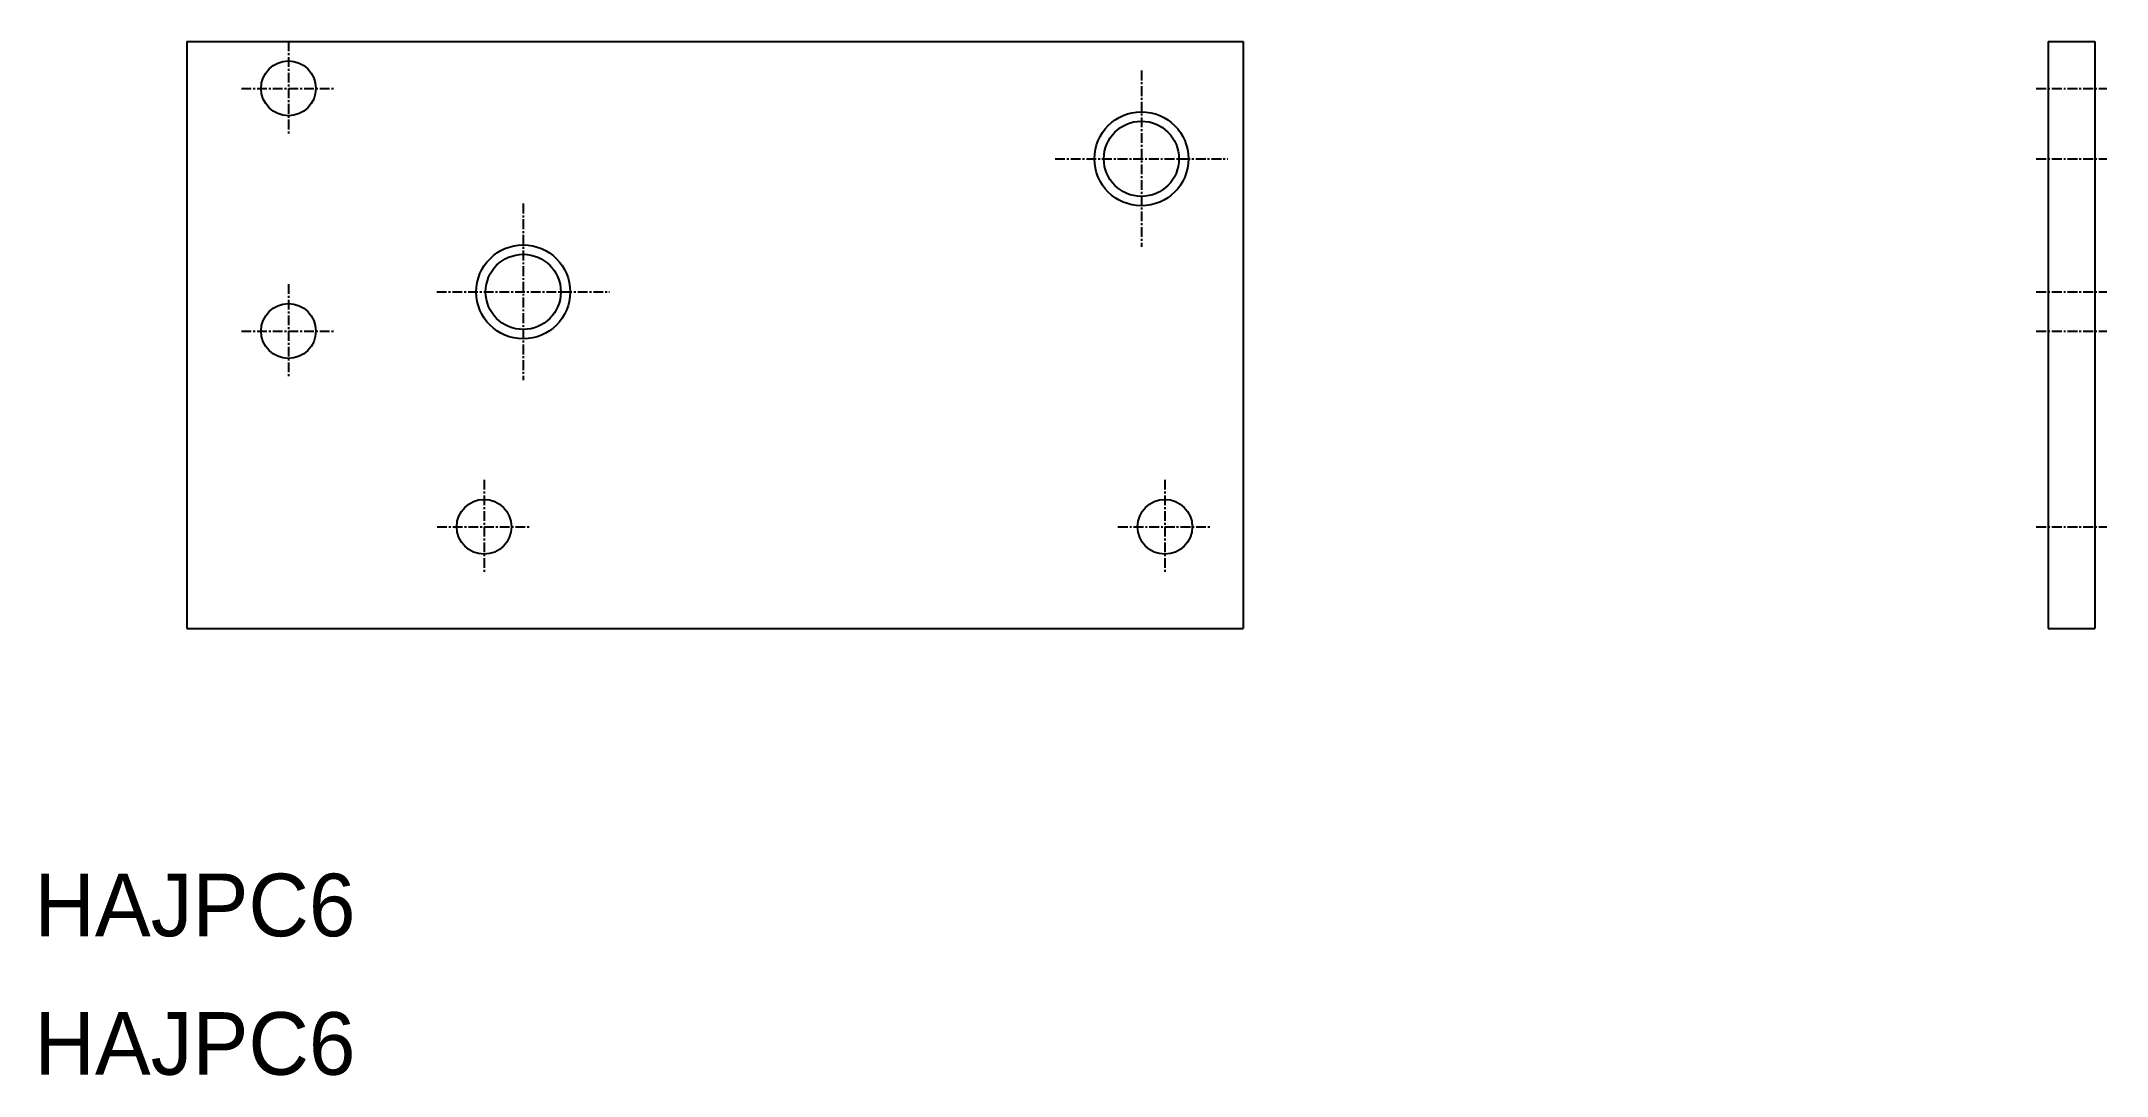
# Model space of a CAD drawing. Extents: x 1 to 265, y 0 to 132.
import ezdxf

# ---------------------------------------------------------------- set-up
doc = ezdxf.new("R2010")
doc.units = 0
doc.linetypes.add('CENTER', pattern=[2, 1.25, -0.25, 0.25, -0.25])
doc.layers.get('0').update_dxf_attribs({"linetype": 'CONTINUOUS'})
doc.layers.add('CENTER', color=1, linetype='CENTER')

msp = doc.modelspace()

# ---------------------------------------------------------------- linework, layer by layer
at = {"color": 7, "linetype": 'CONTINUOUS'}
for p, q in [((19.46, 132), (154.46, 132)), ((19.46, 132), (19.46, 57)), ((154.46, 132), (154.46, 57)), ((257.31, 132), (257.31, 57)), ((257.31, 132), (263.31, 132)), ((263.31, 132), (263.31, 57)), ((62.46, 105.82), (62.46, 105.82)), ((19.46, 57), (154.46, 57)), ((257.31, 57), (263.31, 57))]:
    msp.add_line(p, q, dxfattribs=at)
at = {"color": 1, "linetype": 'CENTER'}
for p, q in [((57.46, 76), (57.46, 64)), ((51.46, 70), (63.46, 70))]:
    msp.add_line(p, q, dxfattribs=at)
at = {"color": 7, "linetype": 'CONTINUOUS'}
for centre, radius in [((32.46, 126), 3.5), ((141.46, 117), 4.8), ((62.46, 100), 4.8), ((32.46, 95), 3.5), ((57.46, 70), 3.5), ((144.46, 70), 3.5)]:
    msp.add_circle(centre, radius, dxfattribs=at)
at = {"color": 3, "linetype": 'CONTINUOUS'}
for centre in [(141.46, 117), (62.46, 100)]:
    msp.add_circle(centre, 6, dxfattribs=at)
at = {"layer": 'CENTER', "color": 1, "linetype": 'CENTER'}
for p, q in [((32.46, 132), (32.46, 120)), ((141.46, 128.27), (141.46, 105.74)), ((26.46, 126), (38.46, 126)), ((255.81, 126), (264.81, 126)), ((130.42, 117), (152.5, 117)), ((255.81, 117), (264.81, 117)), ((62.46, 111.27), (62.46, 88.74)), ((32.46, 101), (32.46, 89)), ((51.42, 100), (73.5, 100)), ((255.81, 100), (264.81, 100)), ((26.46, 95), (38.46, 95)), ((255.81, 95), (264.81, 95)), ((144.46, 76), (144.46, 64)), ((138.46, 70), (150.46, 70)), ((255.81, 70), (264.81, 70))]:
    msp.add_line(p, q, dxfattribs=at)

# ---------------------------------------------------------------- texts
at = {"color": 7, "linetype": 'CONTINUOUS'}
for p in [(0, 17.69), (0, 0)]:
    msp.add_text('HAJPC6', height=8, dxfattribs=at).set_placement(p)

doc.saveas('drawing.dxf')
